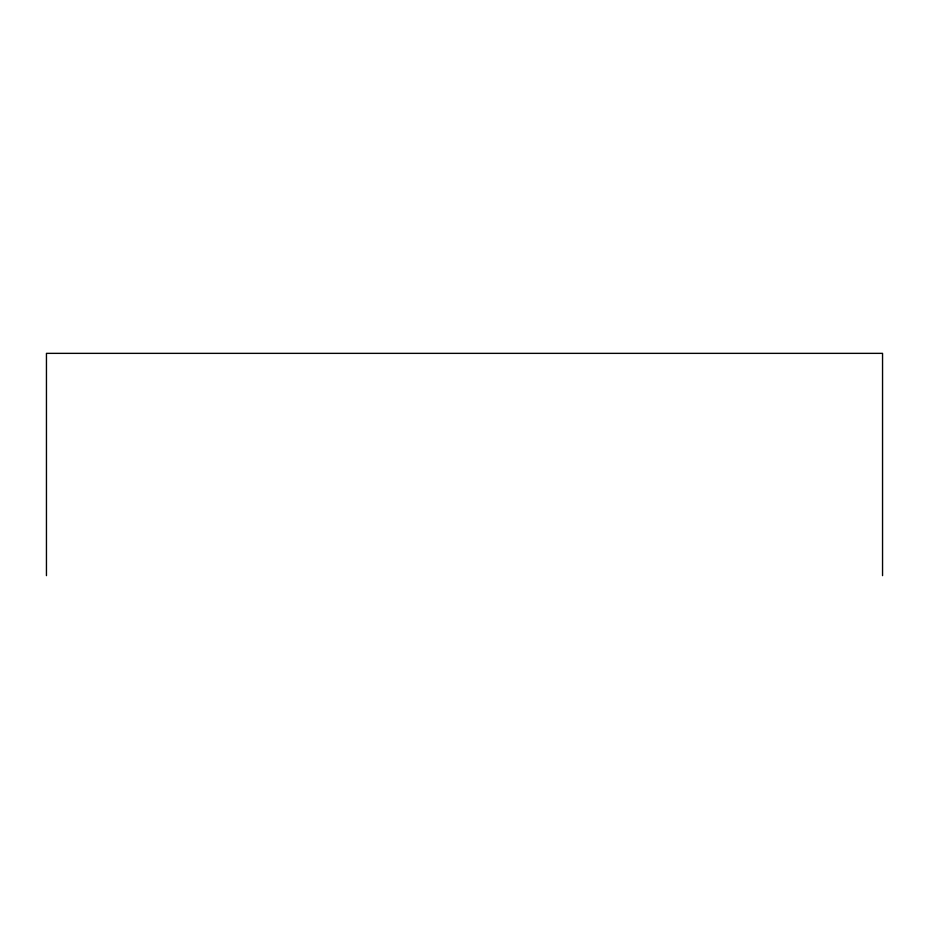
<?xml version="1.0" encoding="UTF-8"?>
<svg xmlns="http://www.w3.org/2000/svg" width="929" height="929" viewBox="0 0 929 929"><rect width="100%" height="100%" fill="white"/><g stroke="black" fill="none" stroke-linecap="round" stroke-linejoin="round"><path stroke-width="1.39" d="M882.55 575.643L882.55 353.357L46.45 353.357L46.45 575.643"/></g></svg>
